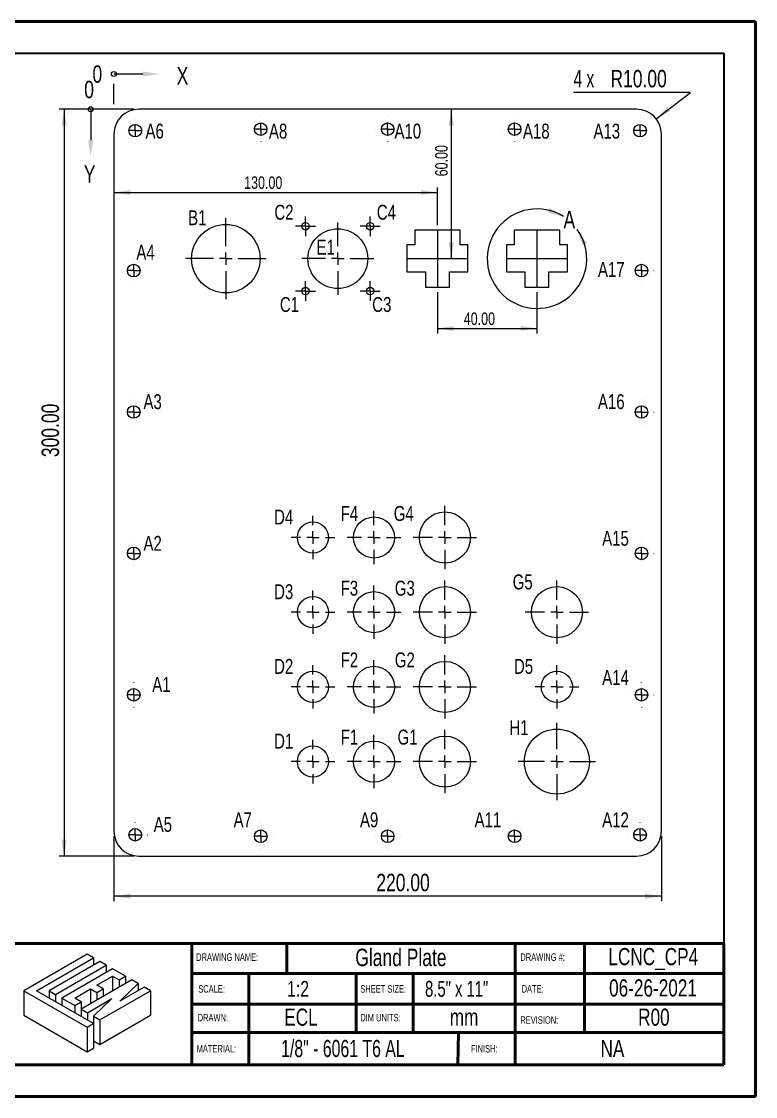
# Model space of a CAD drawing. Header units: millimetres. Extents: x 0 to 279, y -10 to 216.
# Drawn here: x 132 to 279.4, y 0 to 215.9 of the extents above; entities that cross this region are included whole.
import ezdxf

# ---------------------------------------------------------------- set-up
doc = ezdxf.new("R2010")
doc.units = ezdxf.units.MM
doc.header["$PDSIZE"] = -1
doc.linetypes.add('CENTERX2', pattern=[20.32, 12.7, -2.54, 2.54, -2.54])
for name, color, linetype in [('DIM', 1, 'Continuous'), ('PAGE_BORDER', 7, 'Continuous'), ('TITLE_BLOCK_BORDER', 7, 'Continuous'), ('TITLE_BLOCK_TEXT', 8, 'Continuous')]:
    doc.layers.add(name, color=color, linetype=linetype)
doc.styles.add('SLDTEXTSTYLE0', font='TXT', dxfattribs={"width": 0.75})
doc.styles.add('SLDTEXTSTYLE1', font='TXT', dxfattribs={"width": 0.691176})
doc.styles.add('SLDTEXTSTYLE2', font='TXT', dxfattribs={"width": 0.7})
doc.styles.add('SLDTEXTSTYLE3', font='TXT', dxfattribs={"width": 0.666667})
doc.dimstyles.new('SLDDIMSTYLE0', dxfattribs={"dimtxt": 2.5, "dimasz": 3.302, "dimexe": 0, "dimexo": 0.0625, "dimtad": 1, "dimlfac": 2, "dimrnd": 1e-09, "dimzin": 4, "dimdsep": 46, "dimtxsty": 'SLDTEXTSTYLE0', "dimsah": 1, "dimcen": 0.09, "dimadec": 0, "dimazin": 1, "dimtfac": 1, "dimtofl": 0, "dimtmove": 0, "dimatfit": 3, "dimfxl": 0, "dimfrac": 2, "dimtolj": 1, "dimtzin": 12, "dimarcsym": 0})
doc.dimstyles.new('SLDDIMSTYLE1', dxfattribs={"dimtxt": 3.5, "dimasz": 3.302, "dimexe": 0, "dimexo": 0.0625, "dimgap": 0.875, "dimtad": 1, "dimlfac": 2, "dimrnd": 1e-09, "dimzin": 4, "dimdsep": 46, "dimtxsty": 'SLDTEXTSTYLE0', "dimsah": 1, "dimcen": 0.09, "dimadec": 0, "dimazin": 1, "dimtfac": 1, "dimtofl": 0, "dimtmove": 0, "dimatfit": 3, "dimfxl": 0, "dimfrac": 2, "dimtolj": 1, "dimtzin": 12, "dimarcsym": 0})
doc.dimstyles.new('SLDDIMSTYLE2', dxfattribs={"dimtxt": 3.5, "dimasz": 3.302, "dimexe": 0, "dimexo": 0.0625, "dimgap": 0.875, "dimtad": 0, "dimtih": 1, "dimtoh": 1, "dimlfac": 2, "dimrnd": 1e-09, "dimzin": 4, "dimdsep": 46, "dimtxsty": 'SLDTEXTSTYLE0', "dimsah": 1, "dimcen": 0, "dimadec": 0, "dimazin": 1, "dimtfac": 1, "dimtofl": 0, "dimtmove": 0, "dimatfit": 3, "dimfxl": 0, "dimfrac": 2, "dimtolj": 1, "dimtzin": 12, "dimarcsym": 0})

# ---------------------------------------------------------------- blocks, each defined once
blk = doc.blocks.new('Lien3D Logo')
at = {"color": 7, "linetype": 'Continuous', "lineweight": 18}
for p, q in [((10.61, 16.33), (0, 10.21)), ((11.67, 15.71), (10.61, 16.33)), ((2.13, 10.21), (11.67, 15.71)), ((12.73, 15.1), (4.26, 10.21)), ((5.32, 9.59), (13.8, 14.49)), ((11.67, 15.71), (11.67, 14.49)), ((13.8, 14.49), (12.73, 15.1)), ((13.8, 14.49), (13.8, 13.26)), ((14.86, 13.87), (6.38, 8.98)), ((12.22, 11.12), (14.86, 12.64)), ((16.99, 12.64), (14.86, 13.87)), ((14.86, 12.64), (15.93, 12.03)), ((14.86, 12.64), (14.86, 10.19)), ((15.93, 12.03), (16.99, 12.64)), ((16.99, 12.64), (16.99, 11.42)), ((18.05, 12.03), (9.57, 7.13)), ((13.28, 10.5), (12.22, 11.12)), ((15.93, 12.03), (15.93, 10.8)), ((16.04, 8.45), (19.12, 11.42)), ((20.15, 10.82), (16.04, 8.45)), ((19.12, 11.42), (18.05, 12.03)), ((19.12, 11.42), (19.12, 10.22)), ((21.21, 10.21), (20.15, 10.82)), ((0, 10.21), (0, 6.12)), ((0, 10.21), (10.61, 4.08)), ((11.67, 4.7), (2.13, 10.21)), ((4.26, 10.21), (4.26, 8.98)), ((4.26, 10.21), (5.32, 9.59)), ((5.32, 9.59), (5.32, 8.36)), ((8.51, 8.98), (11.15, 10.5)), ((11.15, 10.5), (12.22, 9.89)), ((11.15, 10.5), (11.15, 8.05)), ((12.22, 9.89), (13.28, 10.5)), ((12.22, 9.89), (12.22, 8.66)), ((12.73, 5.31), (21.21, 10.21)), ((13.28, 10.5), (13.28, 9.28)), ((21.21, 10.21), (21.21, 6.12)), ((6.38, 8.98), (8.51, 7.75)), ((6.38, 8.98), (6.38, 7.75)), ((9.57, 8.36), (8.51, 8.98)), ((8.51, 7.75), (9.57, 8.36)), ((8.51, 7.75), (8.51, 6.52)), ((9.57, 8.36), (9.57, 7.13)), ((10.64, 6.52), (14.75, 8.89)), ((14.75, 8.89), (11.67, 5.93)), ((0, 6.12), (10.61, 0)), ((9.57, 7.13), (10.64, 6.52)), ((9.57, 7.13), (9.57, 5.91)), ((10.64, 6.52), (10.64, 5.29)), ((11.67, 5.93), (12.73, 5.31)), ((11.67, 5.93), (11.67, 4.7)), ((12.73, 1.23), (21.21, 6.12)), ((10.61, 4.08), (11.67, 4.7)), ((10.61, 4.08), (10.61, 0)), ((11.67, 4.7), (11.67, 0.61)), ((12.73, 5.31), (12.73, 1.23)), ((11.67, 1.84), (12.73, 1.23)), ((10.61, 0), (11.67, 0.61))]:
    blk.add_line(p, q, dxfattribs=at)
blk = doc.blocks.new('_D')
at = {"layer": 'DIM'}
blk.add_line((218.28, 198.27), (218.28, 168.27), dxfattribs=at)
for points in [[(218.28, 198.27), (217.77, 194.97), (218.79, 194.97)], [(218.28, 168.27), (218.79, 171.57), (217.77, 171.57)]]:
    blk.add_solid(points, dxfattribs=at)
at = {"layer": 'DIM', "insert": (215.06, 184.8), "char_height": 2.5, "attachment_point": 1, "rotation": 90, "style": 'SLDTEXTSTYLE0'}
blk.add_mtext('60.00', dxfattribs=at)
blk = doc.blocks.new('_D_1')
at = {"layer": 'DIM'}
for p, q in [((150.5, 181.57), (215.5, 181.57)), ((215.5, 174.99), (215.5, 182.57))]:
    blk.add_line(p, q, dxfattribs=at)
for points in [[(150.5, 181.57), (153.8, 181.06), (153.8, 182.07)], [(215.5, 181.57), (212.2, 182.07), (212.2, 181.06)]]:
    blk.add_solid(points, dxfattribs=at)
at = {"layer": 'DIM', "insert": (176.68, 184.79), "char_height": 2.5, "attachment_point": 1, "style": 'SLDTEXTSTYLE0'}
blk.add_mtext('130.00', dxfattribs=at)
blk = doc.blocks.new('_D_2')
at = {"layer": 'DIM'}
for p, q in [((215.5, 161.54), (215.5, 153.25)), ((235.5, 161.54), (235.5, 153.25)), ((215.5, 154.25), (235.5, 154.25))]:
    blk.add_line(p, q, dxfattribs=at)
for points in [[(215.5, 154.25), (218.8, 153.74), (218.8, 154.76)], [(235.5, 154.25), (232.2, 154.76), (232.2, 153.74)]]:
    blk.add_solid(points, dxfattribs=at)
at = {"layer": 'DIM', "insert": (220.8, 157.47), "char_height": 2.5, "attachment_point": 1, "style": 'SLDTEXTSTYLE0'}
blk.add_mtext('40.00', dxfattribs=at)
blk = doc.blocks.new('_D_3')
at = {"layer": 'DIM'}
for p, q in [((150.5, 52.27), (150.5, 39.22)), ((260.5, 52.27), (260.5, 39.22)), ((260.5, 40.22), (150.5, 40.22))]:
    blk.add_line(p, q, dxfattribs=at)
for points in [[(150.5, 40.22), (153.8, 39.71), (153.8, 40.72)], [(260.5, 40.22), (257.2, 40.72), (257.2, 39.71)]]:
    blk.add_solid(points, dxfattribs=at)
at = {"layer": 'DIM', "insert": (203.23, 44.73), "char_height": 3.5, "attachment_point": 1, "style": 'SLDTEXTSTYLE0'}
blk.add_mtext('220.00', dxfattribs=at)
blk = doc.blocks.new('_D_4')
at = {"layer": 'DIM'}
for p, q in [((154.5, 198.27), (139.5, 198.27)), ((140.5, 198.27), (140.5, 48.27)), ((154.5, 48.27), (139.5, 48.27))]:
    blk.add_line(p, q, dxfattribs=at)
for points in [[(140.5, 198.27), (139.99, 194.97), (141.01, 194.97)], [(140.5, 48.27), (141.01, 51.57), (139.99, 51.57)]]:
    blk.add_solid(points, dxfattribs=at)
at = {"layer": 'DIM', "insert": (135.99, 128.41), "char_height": 3.5, "attachment_point": 1, "rotation": 90, "style": 'SLDTEXTSTYLE0'}
blk.add_mtext('300.00', dxfattribs=at)
blk = doc.blocks.new('_D_5')
at = {"layer": 'DIM'}
for p, q in [((266.32, 201.67), (242.84, 201.67)), ((259.45, 196.34), (266.32, 201.67))]:
    blk.add_line(p, q, dxfattribs=at)
blk.add_solid([(259.45, 196.34), (262.37, 197.96), (261.75, 198.76)], dxfattribs=at)
at = {"layer": 'DIM', "char_height": 3.5, "attachment_point": 1}
for s, insert, style in [('4 x', (242.84, 206.18), 'SLDTEXTSTYLE3'), ('R10.00', (250.26, 206.18), 'SLDTEXTSTYLE0')]:
    blk.add_mtext(s, dxfattribs=dict(at, insert=insert, style=style))
blk = doc.blocks.new('SW_CENTERMARKSYMBOL_0')
at = {"layer": 'DIM', "color": 0}
for p, q in [((0, 2.5), (0, 2.5125)), ((-2.5, 0), (-2.5125, 0)), ((0, 0), (-1.25, 0)), ((0, 0), (0, 1.25)), ((0, 0), (0, -1.25)), ((0, 0), (1.25, 0)), ((2.5, 0), (2.5125, 0)), ((0, -2.5), (0, -2.5125))]:
    blk.add_line(p, q, dxfattribs=at)
blk = doc.blocks.new('SW_CENTERMARKSYMBOL_1')
at = {"layer": 'DIM', "color": 0}
for p, q in [((0, 2.5), (0, 2.5125)), ((-2.5, 0), (-2.5125, 0)), ((0, 0), (-1.25, 0)), ((0, 0), (0, 1.25)), ((0, 0), (0, -1.25)), ((0, 0), (1.25, 0)), ((2.5, 0), (2.5125, 0)), ((0, -2.5), (0, -2.5125))]:
    blk.add_line(p, q, dxfattribs=at)
blk = doc.blocks.new('SW_CENTERMARKSYMBOL_2')
at = {"layer": 'DIM', "color": 0}
for p, q in [((0, 2.5), (0, 2.5125)), ((-2.5, 0), (-2.5125, 0)), ((0, 0), (-1.25, 0)), ((0, 0), (0, 1.25)), ((0, 0), (0, -1.25)), ((0, 0), (1.25, 0)), ((2.5, 0), (2.5125, 0)), ((0, -2.5), (0, -2.5125))]:
    blk.add_line(p, q, dxfattribs=at)
blk = doc.blocks.new('SW_CENTERMARKSYMBOL_3')
at = {"layer": 'DIM', "color": 0}
for p, q in [((0, 2.5), (0, 2.5125)), ((-2.5, 0), (-2.5125, 0)), ((0, 0), (-1.25, 0)), ((0, 0), (0, 1.25)), ((0, 0), (0, -1.25)), ((0, 0), (1.25, 0)), ((2.5, 0), (2.5125, 0)), ((0, -2.5), (0, -2.5125))]:
    blk.add_line(p, q, dxfattribs=at)
blk = doc.blocks.new('SW_CENTERMARKSYMBOL_4')
at = {"layer": 'DIM', "color": 0}
for p, q in [((0, 2.5), (0, 2.5125)), ((-2.5, 0), (-2.5125, 0)), ((0, 0), (-1.25, 0)), ((0, 0), (0, 1.25)), ((0, 0), (0, -1.25)), ((0, 0), (1.25, 0)), ((2.5, 0), (2.5125, 0)), ((0, -2.5), (0, -2.5125))]:
    blk.add_line(p, q, dxfattribs=at)
blk = doc.blocks.new('SW_CENTERMARKSYMBOL_5')
at = {"layer": 'DIM', "color": 0}
for p, q in [((0, 2.5), (0, 2.5125)), ((-2.5, 0), (-2.5125, 0)), ((0, 0), (-1.25, 0)), ((0, 0), (0, 1.25)), ((0, 0), (0, -1.25)), ((0, 0), (1.25, 0)), ((2.5, 0), (2.5125, 0)), ((0, -2.5), (0, -2.5125))]:
    blk.add_line(p, q, dxfattribs=at)
blk = doc.blocks.new('SW_CENTERMARKSYMBOL_6')
at = {"layer": 'DIM', "color": 0}
for p, q in [((0, 2.5), (0, 2.5125)), ((-2.5, 0), (-2.5125, 0)), ((0, 0), (-1.25, 0)), ((0, 0), (0, 1.25)), ((0, 0), (0, -1.25)), ((0, 0), (1.25, 0)), ((2.5, 0), (2.5125, 0)), ((0, -2.5), (0, -2.5125))]:
    blk.add_line(p, q, dxfattribs=at)
blk = doc.blocks.new('SW_CENTERMARKSYMBOL_7')
at = {"layer": 'DIM', "color": 0}
for p, q in [((0, 2.5), (0, 2.5125)), ((-2.5, 0), (-2.5125, 0)), ((0, 0), (-1.25, 0)), ((0, 0), (0, 1.25)), ((0, 0), (0, -1.25)), ((0, 0), (1.25, 0)), ((2.5, 0), (2.5125, 0)), ((0, -2.5), (0, -2.5125))]:
    blk.add_line(p, q, dxfattribs=at)
blk = doc.blocks.new('SW_CENTERMARKSYMBOL_8')
at = {"layer": 'DIM', "color": 0}
for p, q in [((0, 2.5), (0, 2.5125)), ((-2.5, 0), (-2.5125, 0)), ((0, 0), (-1.25, 0)), ((0, 0), (0, 1.25)), ((0, 0), (0, -1.25)), ((0, 0), (1.25, 0)), ((2.5, 0), (2.5125, 0)), ((0, -2.5), (0, -2.5125))]:
    blk.add_line(p, q, dxfattribs=at)
blk = doc.blocks.new('SW_CENTERMARKSYMBOL_9')
at = {"layer": 'DIM', "color": 0}
for p, q in [((0, 2.5), (0, 2.5125)), ((-2.5, 0), (-2.5125, 0)), ((0, 0), (-1.25, 0)), ((0, 0), (0, 1.25)), ((0, 0), (0, -1.25)), ((0, 0), (1.25, 0)), ((2.5, 0), (2.5125, 0)), ((0, -2.5), (0, -2.5125))]:
    blk.add_line(p, q, dxfattribs=at)
blk = doc.blocks.new('SW_CENTERMARKSYMBOL_10')
at = {"layer": 'DIM', "color": 0}
for p, q in [((0, 2.5), (0, 2.5125)), ((-2.5, 0), (-2.5125, 0)), ((0, 0), (-1.25, 0)), ((0, 0), (0, 1.25)), ((0, 0), (0, -1.25)), ((0, 0), (1.25, 0)), ((2.5, 0), (2.5125, 0)), ((0, -2.5), (0, -2.5125))]:
    blk.add_line(p, q, dxfattribs=at)
blk = doc.blocks.new('SW_CENTERMARKSYMBOL_11')
at = {"layer": 'DIM', "color": 0}
for p, q in [((0, 2.5), (0, 2.5125)), ((-2.5, 0), (-2.5125, 0)), ((0, 0), (-1.25, 0)), ((0, 0), (0, 1.25)), ((0, 0), (0, -1.25)), ((0, 0), (1.25, 0)), ((2.5, 0), (2.5125, 0)), ((0, -2.5), (0, -2.5125))]:
    blk.add_line(p, q, dxfattribs=at)
blk = doc.blocks.new('SW_CENTERMARKSYMBOL_12')
at = {"layer": 'DIM', "color": 0}
for p, q in [((0, 2.5), (0, 2.5125)), ((-2.5, 0), (-2.5125, 0)), ((0, 0), (-1.25, 0)), ((0, 0), (0, 1.25)), ((0, 0), (0, -1.25)), ((0, 0), (1.25, 0)), ((2.5, 0), (2.5125, 0)), ((0, -2.5), (0, -2.5125))]:
    blk.add_line(p, q, dxfattribs=at)
blk = doc.blocks.new('SW_CENTERMARKSYMBOL_13')
at = {"layer": 'DIM', "color": 0}
for p, q in [((0, 2.5), (0, 2.5125)), ((-2.5, 0), (-2.5125, 0)), ((0, 0), (-1.25, 0)), ((0, 0), (0, 1.25)), ((0, 0), (0, -1.25)), ((0, 0), (1.25, 0)), ((2.5, 0), (2.5125, 0)), ((0, -2.5), (0, -2.5125))]:
    blk.add_line(p, q, dxfattribs=at)
blk = doc.blocks.new('SW_CENTERMARKSYMBOL_14')
at = {"layer": 'DIM', "color": 0}
for p, q in [((0, 2.5), (0, 2.5125)), ((-2.5, 0), (-2.5125, 0)), ((0, 0), (-1.25, 0)), ((0, 0), (0, 1.25)), ((0, 0), (0, -1.25)), ((0, 0), (1.25, 0)), ((2.5, 0), (2.5125, 0)), ((0, -2.5), (0, -2.5125))]:
    blk.add_line(p, q, dxfattribs=at)
blk = doc.blocks.new('SW_CENTERMARKSYMBOL_15')
at = {"layer": 'DIM', "color": 0}
for p, q in [((0, 2.5), (0, 2.5125)), ((-2.5, 0), (-2.5125, 0)), ((0, 0), (-1.25, 0)), ((0, 0), (0, 1.25)), ((0, 0), (0, -1.25)), ((0, 0), (1.25, 0)), ((2.5, 0), (2.5125, 0)), ((0, -2.5), (0, -2.5125))]:
    blk.add_line(p, q, dxfattribs=at)
blk = doc.blocks.new('SW_CENTERMARKSYMBOL_16')
at = {"layer": 'DIM', "color": 0}
for p, q in [((0, 2.5), (0, 2.5125)), ((-2.5, 0), (-2.5125, 0)), ((0, 0), (-1.25, 0)), ((0, 0), (0, 1.25)), ((0, 0), (0, -1.25)), ((0, 0), (1.25, 0)), ((2.5, 0), (2.5125, 0)), ((0, -2.5), (0, -2.5125))]:
    blk.add_line(p, q, dxfattribs=at)
blk = doc.blocks.new('SW_CENTERMARKSYMBOL_17')
at = {"layer": 'DIM', "color": 0}
for p, q in [((0, 2.5), (0, 2.5125)), ((-2.5, 0), (-2.5125, 0)), ((0, 0), (-1.25, 0)), ((0, 0), (0, 1.25)), ((0, 0), (0, -1.25)), ((0, 0), (1.25, 0)), ((2.5, 0), (2.5125, 0)), ((0, -2.5), (0, -2.5125))]:
    blk.add_line(p, q, dxfattribs=at)
blk = doc.blocks.new('SW_CENTERMARKSYMBOL_18')
at = {"layer": 'DIM', "color": 0}
for p, q in [((0, 2.5), (0, 6.375)), ((-2.5, 0), (-6.375, 0)), ((0, 0), (-1.25, 0)), ((0, 0), (0, 1.25)), ((0, 0), (0, -1.25)), ((0, 0), (1.25, 0)), ((2.5, 0), (6.375, 0)), ((0, -2.5), (0, -6.375))]:
    blk.add_line(p, q, dxfattribs=at)
blk = doc.blocks.new('SW_CENTERMARKSYMBOL_19')
at = {"layer": 'DIM', "color": 0}
for p, q in [((0, 2.5), (0, 4.375)), ((-2.5, 0), (-4.375, 0)), ((0, 0), (-1.25, 0)), ((0, 0), (0, 1.25)), ((0, 0), (0, -1.25)), ((0, 0), (1.25, 0)), ((2.5, 0), (4.375, 0)), ((0, -2.5), (0, -4.375))]:
    blk.add_line(p, q, dxfattribs=at)
blk = doc.blocks.new('SW_CENTERMARKSYMBOL_20')
at = {"layer": 'DIM', "color": 0}
for p, q in [((0, 2.5), (0, 4.375)), ((-2.5, 0), (-4.375, 0)), ((0, 0), (-1.25, 0)), ((0, 0), (0, 1.25)), ((0, 0), (0, -1.25)), ((0, 0), (1.25, 0)), ((2.5, 0), (4.375, 0)), ((0, -2.5), (0, -4.375))]:
    blk.add_line(p, q, dxfattribs=at)
blk = doc.blocks.new('SW_CENTERMARKSYMBOL_21')
at = {"layer": 'DIM', "color": 0}
for p, q in [((0, 2.5), (0, 4.375)), ((-2.5, 0), (-4.375, 0)), ((0, 0), (-1.25, 0)), ((0, 0), (0, 1.25)), ((0, 0), (0, -1.25)), ((0, 0), (1.25, 0)), ((2.5, 0), (4.375, 0)), ((0, -2.5), (0, -4.375))]:
    blk.add_line(p, q, dxfattribs=at)
blk = doc.blocks.new('SW_CENTERMARKSYMBOL_22')
at = {"layer": 'DIM', "color": 0}
for p, q in [((0, 2.5), (0, 5.375)), ((-2.5, 0), (-5.375, 0)), ((0, 0), (-1.25, 0)), ((0, 0), (0, 1.25)), ((0, 0), (0, -1.25)), ((0, 0), (1.25, 0)), ((2.5, 0), (5.375, 0)), ((0, -2.5), (0, -5.375))]:
    blk.add_line(p, q, dxfattribs=at)
blk = doc.blocks.new('SW_CENTERMARKSYMBOL_23')
at = {"layer": 'DIM', "color": 0}
for p, q in [((0, 2.5), (0, 6.375)), ((-2.5, 0), (-6.375, 0)), ((0, 0), (-1.25, 0)), ((0, 0), (0, 1.25)), ((0, 0), (0, -1.25)), ((0, 0), (1.25, 0)), ((2.5, 0), (6.375, 0)), ((0, -2.5), (0, -6.375))]:
    blk.add_line(p, q, dxfattribs=at)
blk = doc.blocks.new('SW_CENTERMARKSYMBOL_24')
at = {"layer": 'DIM', "color": 0}
for p, q in [((0, 2.5), (0, 5.375)), ((-2.5, 0), (-5.375, 0)), ((0, 0), (-1.25, 0)), ((0, 0), (0, 1.25)), ((0, 0), (0, -1.25)), ((0, 0), (1.25, 0)), ((2.5, 0), (5.375, 0)), ((0, -2.5), (0, -5.375))]:
    blk.add_line(p, q, dxfattribs=at)
blk = doc.blocks.new('SW_CENTERMARKSYMBOL_25')
at = {"layer": 'DIM', "color": 0}
for p, q in [((0, 2.5), (0, 6.375)), ((-2.5, 0), (-6.375, 0)), ((0, 0), (-1.25, 0)), ((0, 0), (0, 1.25)), ((0, 0), (0, -1.25)), ((0, 0), (1.25, 0)), ((2.5, 0), (6.375, 0)), ((0, -2.5), (0, -6.375))]:
    blk.add_line(p, q, dxfattribs=at)
blk = doc.blocks.new('SW_CENTERMARKSYMBOL_26')
at = {"layer": 'DIM', "color": 0}
for p, q in [((0, 2.5), (0, 5.375)), ((-2.5, 0), (-5.375, 0)), ((0, 0), (-1.25, 0)), ((0, 0), (0, 1.25)), ((0, 0), (0, -1.25)), ((0, 0), (1.25, 0)), ((2.5, 0), (5.375, 0)), ((0, -2.5), (0, -5.375))]:
    blk.add_line(p, q, dxfattribs=at)
blk = doc.blocks.new('SW_CENTERMARKSYMBOL_27')
at = {"layer": 'DIM', "color": 0}
for p, q in [((0, 2.5), (0, 6.375)), ((-2.5, 0), (-6.375, 0)), ((0, 0), (-1.25, 0)), ((0, 0), (0, 1.25)), ((0, 0), (0, -1.25)), ((0, 0), (1.25, 0)), ((2.5, 0), (6.375, 0)), ((0, -2.5), (0, -6.375))]:
    blk.add_line(p, q, dxfattribs=at)
blk = doc.blocks.new('SW_CENTERMARKSYMBOL_28')
at = {"layer": 'DIM', "color": 0}
for p, q in [((0, 2.5), (0, 4.375)), ((-2.5, 0), (-4.375, 0)), ((0, 0), (-1.25, 0)), ((0, 0), (0, 1.25)), ((0, 0), (0, -1.25)), ((0, 0), (1.25, 0)), ((2.5, 0), (4.375, 0)), ((0, -2.5), (0, -4.375))]:
    blk.add_line(p, q, dxfattribs=at)
blk = doc.blocks.new('SW_CENTERMARKSYMBOL_29')
at = {"layer": 'DIM', "color": 0}
for p, q in [((0, 2.5), (0, 5.375)), ((-2.5, 0), (-5.375, 0)), ((0, 0), (-1.25, 0)), ((0, 0), (0, 1.25)), ((0, 0), (0, -1.25)), ((0, 0), (1.25, 0)), ((2.5, 0), (5.375, 0)), ((0, -2.5), (0, -5.375))]:
    blk.add_line(p, q, dxfattribs=at)
blk = doc.blocks.new('SW_CENTERMARKSYMBOL_30')
at = {"layer": 'DIM', "color": 0}
for p, q in [((0, 2.5), (0, 7.25)), ((-2.5, 0), (-7.25, 0)), ((0, 0), (-1.25, 0)), ((0, 0), (0, 1.25)), ((0, 0), (0, -1.25)), ((0, 0), (1.25, 0)), ((2.5, 0), (7.25, 0)), ((0, -2.5), (0, -7.25))]:
    blk.add_line(p, q, dxfattribs=at)
blk = doc.blocks.new('SW_CENTERMARKSYMBOL_31')
at = {"layer": 'DIM', "color": 0}
for p, q in [((-1.25, 0), (-2, 0)), ((0, 0), (-1.25, 0)), ((0, 1.25), (0, 2)), ((0, 0), (0, 1.25)), ((0, 0), (0, -1.25)), ((0, 0), (1.25, 0)), ((1.25, 0), (2, 0)), ((0, -1.25), (0, -2))]:
    blk.add_line(p, q, dxfattribs=at)
blk = doc.blocks.new('SW_CENTERMARKSYMBOL_32')
at = {"layer": 'DIM', "color": 0}
for p, q in [((-1.25, 0), (-2, 0)), ((0, 0), (-1.25, 0)), ((0, 1.25), (0, 2)), ((0, 0), (0, 1.25)), ((0, 0), (0, -1.25)), ((0, 0), (1.25, 0)), ((1.25, 0), (2, 0)), ((0, -1.25), (0, -2))]:
    blk.add_line(p, q, dxfattribs=at)
blk = doc.blocks.new('SW_CENTERMARKSYMBOL_33')
at = {"layer": 'DIM', "color": 0}
for p, q in [((-1.25, 0), (-2, 0)), ((0, 0), (-1.25, 0)), ((0, 1.25), (0, 2)), ((0, 0), (0, 1.25)), ((0, 0), (0, -1.25)), ((0, 0), (1.25, 0)), ((1.25, 0), (2, 0)), ((0, -1.25), (0, -2))]:
    blk.add_line(p, q, dxfattribs=at)
blk = doc.blocks.new('SW_CENTERMARKSYMBOL_34')
at = {"layer": 'DIM', "color": 0}
for p, q in [((-1.25, 0), (-2, 0)), ((0, 0), (-1.25, 0)), ((0, 1.25), (0, 2)), ((0, 0), (0, 1.25)), ((0, 0), (0, -1.25)), ((0, 0), (1.25, 0)), ((1.25, 0), (2, 0)), ((0, -1.25), (0, -2))]:
    blk.add_line(p, q, dxfattribs=at)
blk = doc.blocks.new('SW_CENTERMARKSYMBOL_35')
at = {"layer": 'DIM', "color": 0}
for p, q in [((0, 2.5), (0, 8.125)), ((-2.5, 0), (-8.125, 0)), ((0, 0), (-1.25, 0)), ((0, 0), (0, 1.25)), ((0, 0), (0, -1.25)), ((0, 0), (1.25, 0)), ((2.5, 0), (8.125, 0)), ((0, -2.5), (0, -8.125))]:
    blk.add_line(p, q, dxfattribs=at)
blk = doc.blocks.new('SW_CENTERMARKSYMBOL_36')
at = {"layer": 'DIM', "color": 0}
for p, q in [((0, 2.5), (0, 7.775)), ((-2.5, 0), (-7.775, 0)), ((0, 0), (-1.25, 0)), ((0, 0), (0, 1.25)), ((0, 0), (0, -1.25)), ((0, 0), (1.25, 0)), ((2.5, 0), (7.775, 0)), ((0, -2.5), (0, -7.775))]:
    blk.add_line(p, q, dxfattribs=at)
blk = doc.blocks.new('SW_CENTERMARKSYMBOL_37')
at = {"layer": 'DIM', "color": 0}
for p, q in [((0, 2.5), (0, 4.375)), ((-2.5, 0), (-4.375, 0)), ((0, 0), (-1.25, 0)), ((0, 0), (0, 1.25)), ((0, 0), (0, -1.25)), ((0, 0), (1.25, 0)), ((2.5, 0), (4.375, 0)), ((0, -2.5), (0, -4.375))]:
    blk.add_line(p, q, dxfattribs=at)
blk = doc.blocks.new('SW_CENTERMARKSYMBOL_38')
at = {"layer": 'DIM', "color": 0}
for p, q in [((0, 2.5), (0, 6.375)), ((-2.5, 0), (-6.375, 0)), ((0, 0), (-1.25, 0)), ((0, 0), (0, 1.25)), ((0, 0), (0, -1.25)), ((0, 0), (1.25, 0)), ((2.5, 0), (6.375, 0)), ((0, -2.5), (0, -6.375))]:
    blk.add_line(p, q, dxfattribs=at)
blk = doc.blocks.new('SW_DATUMORIGIN_0')
at = {"layer": 'TITLE_BLOCK_TEXT', "color": 0}
for p, q in [((0, 6.09), (5.82, 6.09)), ((0, 0), (0, 4.09)), ((-1, -1), (-6.65, -1)), ((-4.65, -1), (-4.65, -7.19))]:
    blk.add_line(p, q, dxfattribs=at)
for centre in [(0, 6.09), (-4.65, -1)]:
    blk.add_circle(centre, 0.5, dxfattribs=at)
for points in [[(9.12, 6.09), (5.82, 6.6), (5.82, 5.58)], [(-4.65, -10.49), (-4.14, -7.19), (-5.16, -7.19)]]:
    blk.add_solid(points, dxfattribs=at)
at = {"layer": 'TITLE_BLOCK_TEXT', "color": 0, "char_height": 3.5, "attachment_point": 1, "style": 'SLDTEXTSTYLE0'}
for s, insert in [('0', (-4.29, 7.82)), ('X', (12.62, 7.47)), ('0', (-5.95, 4.73)), ('Y', (-6.03, -12.26))]:
    blk.add_mtext(s, dxfattribs=dict(at, insert=insert))

msp = doc.modelspace()

# ---------------------------------------------------------------- linework, layer by layer
at = {"color": 7, "linetype": 'Continuous', "lineweight": 50}
for p, q in [((0, 215.9), (279.4, 215.9)), ((279.4, 0), (279.4, 215.9)), ((0, 0), (279.4, 0))]:
    msp.add_line(p, q, dxfattribs=at)
at = {"color": 7, "linetype": 'Continuous', "lineweight": 25}
for p, q in [((255.503, 198.2688), (155.503, 198.2688)), ((150.503, 193.2688), (150.503, 53.2688)), ((260.503, 53.2688), (260.503, 193.2688)), ((220.0655, 173.9938), (210.9405, 173.9938)), ((210.9405, 173.9938), (210.9405, 171.0688)), ((220.0655, 171.0688), (220.0655, 173.9938)), ((240.0655, 173.9938), (230.9405, 173.9938)), ((230.9405, 173.9938), (230.9405, 171.0688)), ((240.0655, 171.0688), (240.0655, 173.9938)), ((210.9405, 171.0688), (209.378, 171.0688)), ((209.378, 171.0688), (209.378, 165.6188)), ((221.628, 171.0688), (220.0655, 171.0688)), ((221.628, 165.6188), (221.628, 171.0688)), ((230.9405, 171.0688), (229.378, 171.0688)), ((229.378, 171.0688), (229.378, 165.6188)), ((241.628, 171.0688), (240.0655, 171.0688)), ((241.628, 165.6188), (241.628, 171.0688)), ((209.378, 165.6188), (213.0905, 165.6188)), ((213.0905, 165.6188), (213.0905, 162.5438)), ((217.9155, 162.5438), (217.9155, 165.6188)), ((217.9155, 165.6188), (221.628, 165.6188)), ((229.378, 165.6188), (233.0905, 165.6188)), ((233.0905, 165.6188), (233.0905, 162.5438)), ((237.9155, 162.5438), (237.9155, 165.6188)), ((237.9155, 165.6188), (241.628, 165.6188)), ((213.0905, 162.5438), (217.9155, 162.5438)), ((233.0905, 162.5438), (237.9155, 162.5438)), ((155.503, 48.2688), (255.503, 48.2688))]:
    msp.add_line(p, q, dxfattribs=at)
for centre, radius in [((154.7959, 193.9759), 1.2625), ((180.003, 194.2688), 1.2625), ((205.503, 194.2688), 1.2625), ((231.003, 194.2688), 1.2625), ((256.2101, 193.9759), 1.2625), ((173.003, 168.2688), 6.875), ((189.003, 174.7688), 0.75), ((202.003, 174.7688), 0.75), ((195.503, 168.2688), 6), ((154.503, 165.8688), 1.2625), ((256.503, 165.8688), 1.2625), ((189.003, 161.7688), 0.75), ((202.003, 161.7688), 0.75), ((154.503, 137.4688), 1.2625), ((256.503, 137.4688), 1.2625), ((217.003, 112.2688), 5.125), ((190.503, 112.2688), 3.125), ((202.753, 112.2688), 4.125), ((154.503, 109.0688), 1.2625), ((256.503, 109.0688), 1.2625), ((217.003, 97.2688), 5.125), ((239.503, 97.2688), 5.125), ((190.503, 97.2688), 3.125), ((202.753, 97.2688), 4.125), ((202.753, 82.2688), 4.125), ((217.003, 82.2688), 5.125), ((190.503, 82.2688), 3.125), ((239.503, 82.2688), 3.125), ((154.503, 80.6688), 1.2625), ((256.503, 80.6688), 1.2625), ((239.503, 67.2688), 6.525), ((202.753, 67.2688), 4.125), ((217.003, 67.2688), 5.125), ((190.503, 67.2688), 3.125), ((154.7959, 52.5617), 1.2625), ((180.003, 52.2688), 1.2625), ((205.503, 52.2688), 1.2625), ((231.003, 52.2688), 1.2625), ((256.2101, 52.5617), 1.2625)]:
    msp.add_circle(centre, radius, dxfattribs=at)
for centre, start, end in [((155.503, 193.2688), 90, 180), ((255.503, 193.2688), 0, 90), ((155.503, 53.2688), 180, 270), ((255.503, 53.2688), 270, 0)]:
    msp.add_arc(centre, 5, start, end, dxfattribs=at)
at = {"layer": 'DIM'}
for p, q in [((215.503, 173.9938), (215.503, 162.5438)), ((209.378, 168.2688), (221.628, 168.2688))]:
    msp.add_line(p, q, dxfattribs=at)
at = {"layer": 'DIM', "linetype": 'CENTERX2'}
for p, q in [((235.503, 173.9938), (235.503, 162.5438)), ((229.378, 168.2688), (241.628, 168.2688))]:
    msp.add_line(p, q, dxfattribs=at)
at = {"layer": 'DIM'}
msp.add_arc((235.503, 168.2688), 9.9916, 57.782736, 35.805932, dxfattribs=at)
for p in [(215.503, 168.2688), (235.503, 168.2688)]:
    msp.add_point(p, dxfattribs=at)
for points in [[(240.8298, 176.722), (237.9837, 178.4716), (237.5894, 177.5352)], [(243.6062, 174.1143), (244.6206, 170.9312), (245.5305, 171.3833)]]:
    msp.add_solid(points, dxfattribs=at)
at = {"layer": 'PAGE_BORDER', "lineweight": 35}
for p, q in [((6.35, 209.55), (273.05, 209.55)), ((273.05, 209.55), (273.05, 6.35)), ((6.35, 6.35), (273.05, 6.35))]:
    msp.add_line(p, q, dxfattribs=at)
at = {"layer": 'TITLE_BLOCK_BORDER', "lineweight": 50}
for p, q in [((166.1797, 30.7079), (123.0873, 30.7079)), ((166.1797, 30.7079), (166.1797, 6.35)), ((273.05, 30.7079), (166.1797, 30.7079)), ((185.238, 30.7079), (185.238, 24.7778)), ((231.1258, 30.7079), (231.1258, 6.35)), ((245.0295, 30.7079), (245.0295, 12.839)), ((273.05, 30.7079), (273.05, 6.35)), ((273.05, 24.7327), (166.1797, 24.7327)), ((177.6057, 24.7327), (177.6057, 6.35)), ((199.1605, 24.7327), (199.1605, 12.839)), ((210.638, 24.7327), (210.638, 12.839)), ((273.05, 18.5181), (166.1797, 18.5181)), ((166.3596, 12.839), (273.05, 12.839)), ((219.7048, 12.839), (219.6149, 6.35)), ((166.1797, 6.35), (123.0873, 6.35)), ((166.1797, 6.35), (273.05, 6.35))]:
    msp.add_line(p, q, dxfattribs=at)

# ---------------------------------------------------------------- block references
at = {"layer": 'DIM'}
for name, p in [('SW_CENTERMARKSYMBOL_0', (154.7959, 193.9759)), ('SW_CENTERMARKSYMBOL_9', (180.003, 194.2688)), ('SW_CENTERMARKSYMBOL_10', (205.503, 194.2688)), ('SW_CENTERMARKSYMBOL_5', (231.003, 194.2688)), ('SW_CENTERMARKSYMBOL_6', (256.2101, 193.9759)), ('SW_CENTERMARKSYMBOL_35', (173.003, 168.2688)), ('SW_CENTERMARKSYMBOL_32', (189.003, 174.7688)), ('SW_CENTERMARKSYMBOL_30', (195.503, 168.2688)), ('SW_CENTERMARKSYMBOL_31', (202.003, 174.7688)), ('SW_CENTERMARKSYMBOL_4', (154.503, 165.8688)), ('SW_CENTERMARKSYMBOL_17', (256.503, 165.8688)), ('SW_CENTERMARKSYMBOL_34', (189.003, 161.7688)), ('SW_CENTERMARKSYMBOL_33', (202.003, 161.7688)), ('SW_CENTERMARKSYMBOL_3', (154.503, 137.4688)), ('SW_CENTERMARKSYMBOL_2', (256.503, 137.4688)), ('SW_CENTERMARKSYMBOL_19', (190.503, 112.2688)), ('SW_CENTERMARKSYMBOL_22', (202.753, 112.2688)), ('SW_CENTERMARKSYMBOL_23', (217.003, 112.2688)), ('SW_CENTERMARKSYMBOL_11', (154.503, 109.0688)), ('SW_CENTERMARKSYMBOL_7', (256.503, 109.0688)), ('SW_CENTERMARKSYMBOL_25', (217.003, 97.2688)), ('SW_CENTERMARKSYMBOL_38', (239.503, 97.2688)), ('SW_CENTERMARKSYMBOL_20', (190.503, 97.2688)), ('SW_CENTERMARKSYMBOL_24', (202.753, 97.2688)), ('SW_CENTERMARKSYMBOL_27', (217.003, 82.2688)), ('SW_CENTERMARKSYMBOL_21', (190.503, 82.2688)), ('SW_CENTERMARKSYMBOL_26', (202.753, 82.2688)), ('SW_CENTERMARKSYMBOL_37', (239.503, 82.2688)), ('SW_CENTERMARKSYMBOL_12', (154.503, 80.6688)), ('SW_CENTERMARKSYMBOL_8', (256.503, 80.6688)), ('SW_CENTERMARKSYMBOL_18', (217.003, 67.2688)), ('SW_CENTERMARKSYMBOL_36', (239.503, 67.2688)), ('SW_CENTERMARKSYMBOL_28', (190.503, 67.2688)), ('SW_CENTERMARKSYMBOL_29', (202.753, 67.2688)), ('SW_CENTERMARKSYMBOL_13', (154.7959, 52.5617)), ('SW_CENTERMARKSYMBOL_14', (180.003, 52.2688)), ('SW_CENTERMARKSYMBOL_1', (205.503, 52.2688)), ('SW_CENTERMARKSYMBOL_15', (231.003, 52.2688)), ('SW_CENTERMARKSYMBOL_16', (256.2101, 52.5617))]:
    msp.add_blockref(name, p, dxfattribs=at)
at = {"layer": 'TITLE_BLOCK_BORDER', "xscale": 1.2, "yscale": 1.2, "zscale": 1.2}
msp.add_blockref('Lien3D Logo', (132.4321, 8.9975), dxfattribs=at)
at = {"layer": 'TITLE_BLOCK_TEXT'}
msp.add_blockref('SW_DATUMORIGIN_0', (150.503, 199.2688), dxfattribs=at)

# ---------------------------------------------------------------- texts
at = {"layer": 'DIM', "attachment_point": 1, "style": 'SLDTEXTSTYLE0'}
for s, insert, char_height in [('A6', (156.8656, 195.3844), 3), ('A8', (181.659, 195.3844), 3), ('A10', (206.8795, 195.3844), 3), ('A18', (232.6891, 195.3844), 3), ('A13', (246.8492, 195.3844), 3), ('B1', (165.4304, 177.9948), 3), ('C2', (182.7546, 179.0924), 3), ('C4', (203.3295, 179.0924), 3), ('A', (240.8298, 177.8689), 3.5), ('A4', (155.0263, 171.0561), 3), ('E1', (191.2118, 172.0663), 3), ('A17', (247.7533, 167.6096), 3), ('C1', (183.8631, 160.5607), 3), ('C3', (202.4057, 160.5607), 3), ('A3', (156.4565, 141.0571), 3), ('A16', (247.7533, 141.0571), 3), ('D4', (182.6984, 117.8812), 3), ('F4', (196.0599, 118.5883), 3), ('G4', (206.7251, 118.5883), 3), ('A2', (156.4565, 112.5911), 3), ('A15', (248.6059, 113.6042), 3), ('F3', (196.0599, 103.5883), 3), ('G3', (206.9482, 103.5883), 3), ('G5', (230.6241, 104.846), 3), ('D3', (182.6984, 102.8812), 3), ('F2', (196.0599, 89.1842), 3), ('G2', (206.9482, 89.1842), 3), ('D2', (182.6984, 87.8812), 3), ('D5', (230.8804, 87.8812), 3), ('A1', (158.2241, 84.2571), 3), ('A14', (248.6059, 85.6346), 3), ('H1', (229.9494, 75.5697), 3), ('F1', (196.0599, 73.6759), 3), ('G1', (207.4945, 73.6759), 3), ('D1', (182.6984, 72.8812), 3), ('A5', (158.517, 56.15), 3), ('A7', (174.5585, 57.0707), 3), ('A9', (199.9472, 57.0707), 3), ('A11', (222.9686, 57.0707), 3), ('A12', (248.6059, 57.0707), 3)]:
    msp.add_mtext(s, dxfattribs=dict(at, insert=insert, char_height=char_height))
at = {"layer": 'TITLE_BLOCK_TEXT'}
for s, insert, char_height, attachment_point, style in [('DRAWING NAME:', (167.0419, 28.7409), 1.5, 1, 'SLDTEXTSTYLE0'), ('Gland Plate', (208.1724, 29.6787), 3.5, 2, 'SLDTEXTSTYLE0'), ('DRAWING #:', (232.1641, 28.7457), 1.5, 1, 'SLDTEXTSTYLE0'), ('LCNC_CP4', (258.8619, 29.8153), 3.43958, 2, 'SLDTEXTSTYLE0'), ('SCALE:', (167.4667, 22.3605), 1.5, 1, 'SLDTEXTSTYLE0'), ('1:2', (185.2995, 23.2125), 3.175, 1, 'SLDTEXTSTYLE0'), ('SHEET SIZE:', (200.0126, 22.3605), 1.5, 1, 'SLDTEXTSTYLE0'), ('8.5" x 11"', (213.0235, 23.2125), 3.175, 1, 'SLDTEXTSTYLE2'), ('DATE:', (232.4175, 22.3605), 1.5, 1, 'SLDTEXTSTYLE0'), ('06-26-2021', (258.8114, 23.5283), 3.43958, 2, 'SLDTEXTSTYLE0'), ('ECL', (188.0919, 17.6551), 3.43958, 2, 'SLDTEXTSTYLE0'), ('R00', (258.9885, 17.6551), 3.43958, 2, 'SLDTEXTSTYLE0'), ('DRAWN:', (167.3439, 16.5911), 1.5, 1, 'SLDTEXTSTYLE0'), ('DIM UNITS:', (200.0083, 16.5911), 1.5, 1, 'SLDTEXTSTYLE0'), ('mm', (220.8636, 17.6551), 3.43958, 2, 'SLDTEXTSTYLE0'), ('REVISION:', (232.1641, 16.1111), 1.5, 1, 'SLDTEXTSTYLE0'), ('1/8" - 6061 T6 AL', (196.5177, 11.3647), 3.439583, 2, 'SLDTEXTSTYLE1'), ('NA', (250.6597, 11.3647), 3.43958, 2, 'SLDTEXTSTYLE0'), ('MATERIAL:', (167.1307, 10.3416), 1.5, 1, 'SLDTEXTSTYLE0'), ('FINISH:', (222.2447, 10.3416), 1.5, 1, 'SLDTEXTSTYLE0')]:
    msp.add_mtext(s, dxfattribs=dict(at, insert=insert, char_height=char_height, attachment_point=attachment_point, style=style))

# ---------------------------------------------------------------- dimensions: what is measured, and where the dimension line sits
at = {"layer": 'DIM'}
dim = msp.add_radius_dim(center=(255.503, 193.2688), mpoint=(259.4516, 196.3361), text='4 x <>', dimstyle='SLDDIMSTYLE2', dxfattribs=at)
dim.commit()
dim.dimension.update_dxf_attribs({"geometry": '_D_5', "text_midpoint": (253.7857, 204.446), "dimtype": 164})
for base, p1, p2, angle, dimstyle, picture, middle in [((140.503, 48.2688), (155.503, 198.2688), (155.503, 48.2688), 90, 'SLDDIMSTYLE1', '_D_4', (140.503, 135.5182)), ((218.279, 168.2688), (255.503, 198.2688), (221.628, 168.2688), 90, 'SLDDIMSTYLE0', '_D', (218.279, 188.9533)), ((235.503, 154.2518), (215.503, 162.5438), (235.503, 162.5438), 0, 'SLDDIMSTYLE0', '_D_2', (224.96, 154.2518)), ((150.503, 40.2163), (260.503, 53.2688), (150.503, 53.2688), 0, 'SLDDIMSTYLE1', '_D_3', (210.3465, 40.2163))]:
    dim = msp.add_linear_dim(base=base, p1=p1, p2=p2, angle=angle, dimstyle=dimstyle, dxfattribs=at)
    dim.commit()
    dim.dimension.update_dxf_attribs({"geometry": picture, "text_midpoint": middle, "dimtype": 160})
dim = msp.add_linear_dim(base=(215.503, 181.5654), p1=(150.503, 193.2688), p2=(215.503, 173.9938), dimstyle='SLDDIMSTYLE0', dxfattribs=at)
dim.commit()
dim.dimension.update_dxf_attribs({"geometry": '_D_1', "text_midpoint": (181.7644, 181.5654), "dimtype": 160})

doc.saveas('drawing.dxf')
